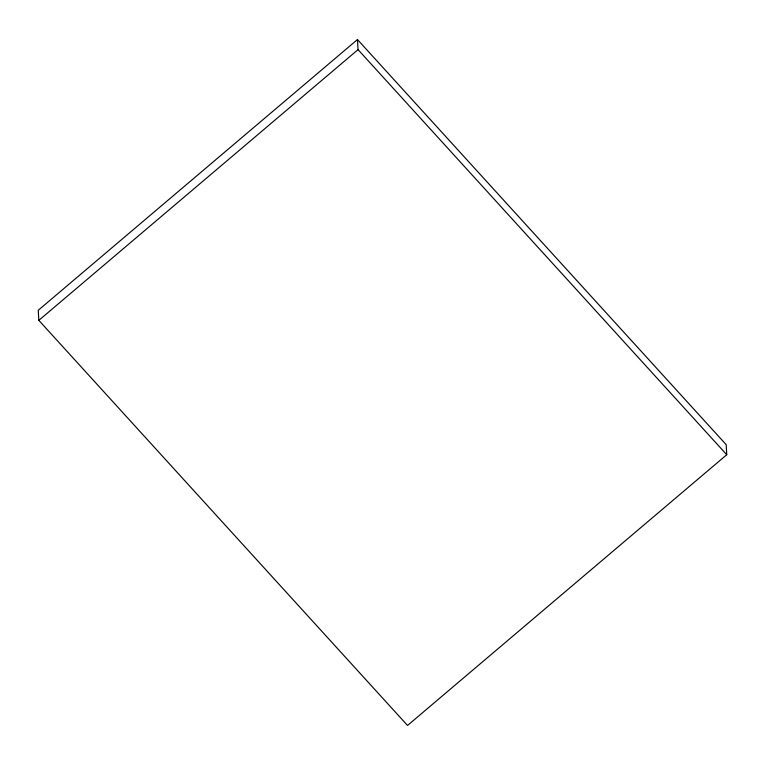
<?xml version="1.0" encoding="UTF-8"?>
<svg xmlns="http://www.w3.org/2000/svg" width="765" height="765" viewBox="0 0 765 765"><rect width="100%" height="100%" fill="white"/><g stroke="black" fill="none" stroke-linecap="round" stroke-linejoin="round"><path stroke-width="1.15" d="M357.465 39.541L38.25 310.274L38.833 320.353L407.535 725.459L726.75 454.726L726.167 444.647L357.465 39.541L358.049 49.629L726.75 454.726M38.833 320.353L358.049 49.629"/></g></svg>
